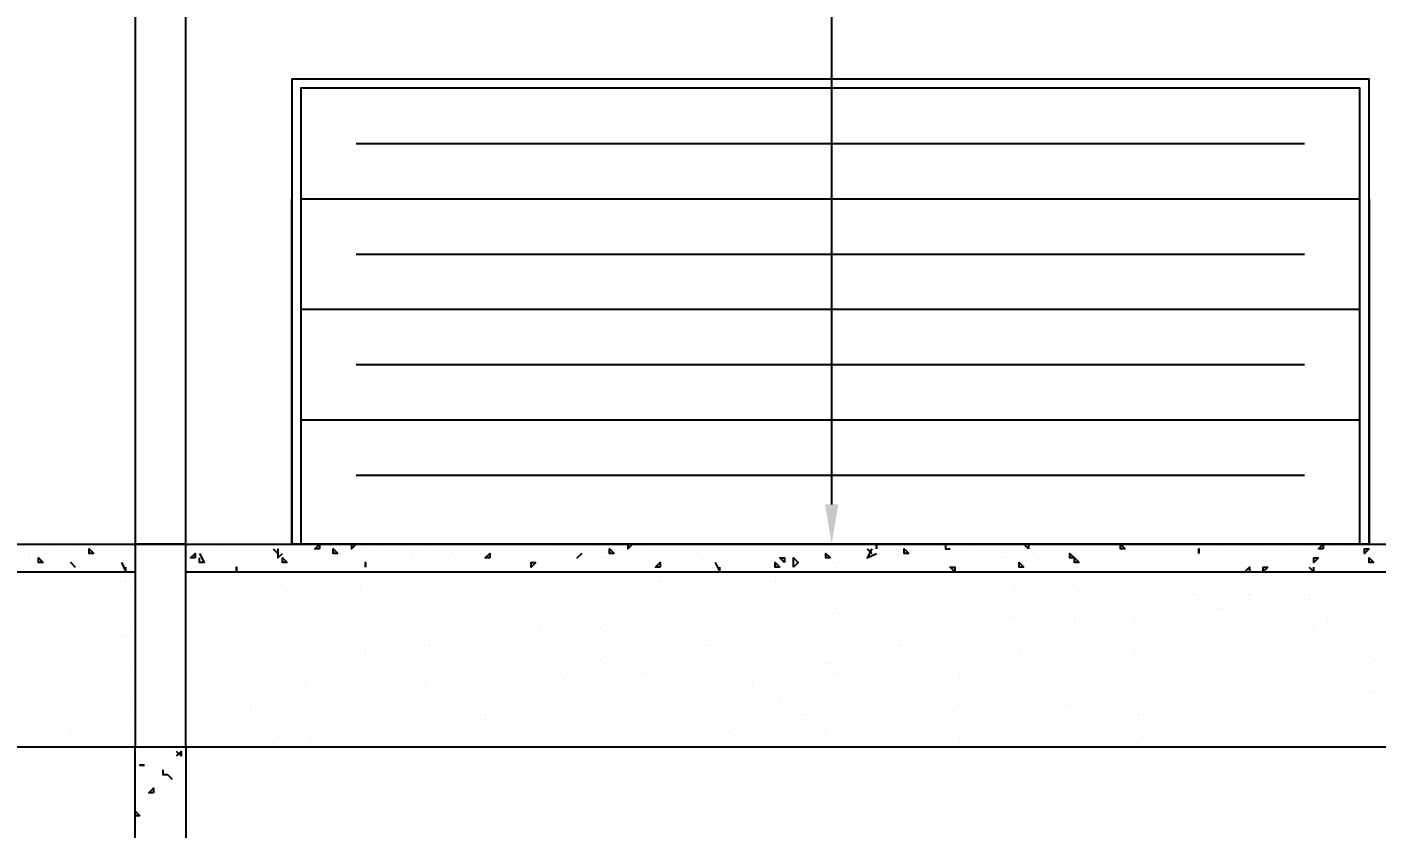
# Model space of a CAD drawing. Header units: metres. Extents: x -941 to 1333, y -28 to 1490.
# Drawn here: x 860.5 to 866.6, y 352.77 to 356.39 of the extents above; entities that cross this region are included whole.
import ezdxf

# ---------------------------------------------------------------- set-up
doc = ezdxf.new("R2010")
doc.units = ezdxf.units.M
doc.layers.add('BLK_1_FLR_0_REGULAR_ROOM_1', color=4, linetype='Continuous')
doc.layers.add('BLK_1_HT_OF_BLDG', color=5, linetype='Continuous')
doc.styles.add('style2A', font='swissc.ttf')
doc.dimstyles.get("Standard").update_dxf_attribs({"dimtxt": 0.4, "dimasz": 0.18, "dimexe": 0.18, "dimexo": 0.0625, "dimgap": 0, "dimtad": 0, "dimzin": 0, "dimdsep": 46, "dimtxsty": 'style2A', "dimcen": 0.09, "dimse1": 1, "dimse2": 1, "dimadec": 0, "dimazin": 0, "dimtfac": 1, "dimtofl": 0, "dimtmove": 0, "dimatfit": 3, "dimfxl": 0, "dimtolj": 1, "dimtzin": 0, "dimarcsym": 0})

# ---------------------------------------------------------------- blocks, each defined once
blk = doc.blocks.new('*D2')
at = {"layer": 'BLK_1_HT_OF_BLDG', "color": 0, "lineweight": -2}
for p, q in [((852.8625, 368.9762), (852.8625, 362.17)), ((852.8625, 354.2356), (852.8625, 361.0417))]:
    blk.add_line(p, q, dxfattribs=at)
at = {"layer": 'BLK_1_HT_OF_BLDG', "color": 0}
for points in [[(852.8325, 368.9762), (852.8925, 368.9762), (852.8625, 369.1562)], [(852.8325, 354.2356), (852.8925, 354.2356), (852.8625, 354.0556)]]:
    blk.add_solid(points, dxfattribs=at)
at = {"layer": 'Defpoints', "color": 0}
for p in [(864.1307, 369.1562), (852.8625, 354.0556), (864.1307, 354.0556)]:
    blk.add_point(p, dxfattribs=at)
at = {"layer": 'BLK_1_HT_OF_BLDG', "color": 0, "insert": (852.8625, 361.6059), "char_height": 0.4, "attachment_point": 5, "rotation": 90, "style": 'style2A'}
blk.add_mtext('\\A1;15.10', dxfattribs=at)
blk = doc.blocks.new('*D46')
at = {"layer": 'BLK_1_FLR_0_REGULAR_ROOM_1', "color": 0, "lineweight": -2}
for p, q in [((864.1365, 367.9764), (864.1365, 361.6701)), ((864.1365, 354.2356), (864.1365, 360.5418))]:
    blk.add_line(p, q, dxfattribs=at)
at = {"layer": 'BLK_1_FLR_0_REGULAR_ROOM_1', "color": 0}
for points in [[(864.1065, 367.9764), (864.1665, 367.9764), (864.1365, 368.1564)], [(864.1065, 354.2356), (864.1665, 354.2356), (864.1365, 354.0556)]]:
    blk.add_solid(points, dxfattribs=at)
at = {"layer": 'Defpoints', "color": 0}
for p in [(864.1307, 368.1564), (864.1307, 354.0556), (864.1365, 354.0556)]:
    blk.add_point(p, dxfattribs=at)
at = {"layer": 'BLK_1_FLR_0_REGULAR_ROOM_1', "color": 0, "insert": (864.1365, 361.106), "char_height": 0.4, "attachment_point": 5, "rotation": 90, "style": 'style2A'}
blk.add_mtext('\\A1;14.10', dxfattribs=at)

msp = doc.modelspace()

# ---------------------------------------------------------------- linework, layer by layer
at = {"lineweight": 25}
for points in [[(854.98699, 368.78125), (854.98699, 354.05557), (873.27433, 354.05557), (873.27433, 368.78125)], [(861.21468, 353.13912), (861.21468, 354.05557), (861.21468, 356.49249), (860.98557, 356.49249), (860.98557, 354.05557), (860.98557, 353.13912)], [(866.56758, 354.05557), (866.56758, 356.15923), (861.69374, 356.15923), (861.69374, 354.05557)], [(866.52593, 354.11805), (866.52593, 356.11758), (861.73539, 356.11758), (861.73539, 354.11805)], [(861.98533, 355.86764), (866.27598, 355.86764)], [(866.56758, 355.6177), (866.56758, 354.05557), (861.69374, 354.05557), (861.69374, 355.6177)], [(861.73539, 355.6177), (866.52593, 355.6177)], [(866.52593, 355.6177), (866.52593, 355.6177)], [(861.98533, 355.36776), (866.27598, 355.36776)], [(861.73539, 355.11781), (866.52593, 355.11781)], [(861.98533, 354.86787), (866.27598, 354.86787)], [(861.73539, 354.61793), (866.52593, 354.61793)], [(861.73539, 354.51379), (861.73539, 354.05557)], [(866.52593, 354.05557), (866.52593, 354.51379)], [(861.98533, 354.36799), (866.27598, 354.36799)], [(860.61066, 354.03474), (860.61066, 354.03474)], [(860.69397, 354.05557), (860.69397, 354.05557)], [(860.7148, 354.03474), (860.7148, 354.03474)], [(861.36048, 354.03474), (861.36048, 354.03474)], [(861.42297, 354.05557), (861.42297, 354.05557)], [(861.46462, 354.05557), (861.46462, 354.05557)], [(861.52711, 354.05557), (861.52711, 354.05557)], [(861.61042, 354.05557), (861.61042, 354.05557)], [(861.61042, 354.03474), (861.63125, 354.01391)], [(861.63125, 354.03474), (861.63125, 353.99308), (861.65208, 354.01391)], [(861.71457, 354.05557), (861.71457, 354.05557)], [(861.81871, 354.03474), (861.81871, 354.03474)], [(861.81871, 354.03474), (861.81871, 354.03474)], [(861.92285, 354.03474), (861.92285, 354.03474)], [(861.96451, 354.05557), (861.96451, 354.03474), (861.98533, 354.05557)], [(862.00616, 354.03474), (862.00616, 354.03474)], [(862.02699, 354.03474), (862.02699, 354.03474)], [(862.1103, 354.05557), (862.1103, 354.05557)], [(862.1103, 354.05557), (862.13113, 354.05557)], [(862.1103, 354.03474), (862.1103, 354.03474)], [(862.13113, 354.05557), (862.13113, 354.05557)], [(862.21445, 354.03474), (862.21445, 354.03474)], [(862.31859, 354.03474), (862.31859, 354.03474)], [(862.38107, 354.05557), (862.38107, 354.05557)], [(862.38107, 354.05557), (862.38107, 354.05557)], [(862.61019, 354.05557), (862.61019, 354.05557)], [(862.65184, 354.05557), (862.65184, 354.05557)], [(862.75599, 354.05557), (862.75599, 354.05557)], [(862.88096, 354.03474), (862.88096, 354.03474)], [(863.06841, 354.03474), (863.06841, 354.03474)], [(863.19338, 354.03474), (863.19338, 354.03474)], [(863.21421, 354.05557), (863.21421, 354.03474), (863.23504, 354.05557)], [(863.23504, 354.05557), (863.23504, 354.05557)], [(863.29752, 354.03474), (863.29752, 354.03474)], [(863.69326, 354.05557), (863.69326, 354.05557)], [(864.06817, 354.05557), (864.06817, 354.05557)], [(864.10983, 354.03474), (864.10983, 354.03474)], [(864.29729, 354.03474), (864.31812, 354.01391)], [(864.31812, 354.03474), (864.29729, 353.99308), (864.33894, 354.01391)], [(864.31812, 354.03474), (864.31812, 354.03474)], [(864.33894, 354.03474), (864.33894, 354.03474)], [(864.60971, 354.03474), (864.60971, 354.03474)], [(864.65137, 354.05557), (864.65137, 354.03474), (864.6722, 354.03474)], [(864.77634, 354.03474), (864.77634, 354.03474)], [(865.25539, 354.05557), (865.25539, 354.05557)], [(865.35954, 354.05557), (865.35954, 354.05557)], [(865.35954, 354.05557), (865.35954, 354.05557)], [(865.54699, 354.05557), (865.54699, 354.05557)], [(865.69279, 354.05557), (865.69279, 354.05557)], [(865.79693, 354.05557), (865.79693, 354.05557)], [(865.79693, 354.03474), (865.79693, 354.03474)], [(865.90107, 354.05557), (865.90107, 354.05557)], [(865.90107, 354.03474), (865.90107, 354.03474)], [(865.98439, 354.03474), (865.98439, 354.03474)], [(866.02604, 354.03474), (866.02604, 354.03474)], [(866.08853, 354.03474), (866.08853, 354.03474)], [(866.19267, 354.03474), (866.19267, 354.03474)], [(866.29681, 354.03474), (866.29681, 354.03474)], [(866.40096, 354.03474), (866.40096, 354.03474)], [(866.48427, 354.03474), (866.48427, 354.03474)], [(860.50652, 354.01391), (860.50652, 354.01391)], [(860.50652, 353.99308), (860.50652, 353.99308)], [(860.58983, 354.01391), (860.58983, 354.01391)], [(860.69397, 353.97225), (860.69397, 353.97225)], [(860.7148, 354.01391), (860.7148, 354.01391)], [(860.90226, 353.99308), (860.90226, 353.99308)], [(860.92309, 353.97225), (860.94391, 353.9306), (860.94391, 353.95142)], [(861.25634, 354.01391), (861.25634, 354.01391)], [(861.27717, 354.01391), (861.298, 353.97225), (861.27717, 353.97225), (861.27717, 353.99308)], [(861.27717, 353.99308), (861.27717, 353.99308)], [(861.31883, 353.97225), (861.31883, 353.97225)], [(861.46462, 354.01391), (861.46462, 354.01391)], [(861.50628, 353.99308), (861.50628, 353.99308)], [(861.58959, 353.97225), (861.58959, 353.97225)], [(861.63125, 354.01391), (861.63125, 354.01391)], [(861.65208, 353.99308), (861.65208, 353.99308)], [(861.69374, 354.01391), (861.69374, 354.01391)], [(861.79788, 353.99308), (861.79788, 353.99308)], [(861.86036, 354.01391), (861.86036, 354.01391)], [(861.98533, 353.97225), (861.98533, 353.97225)], [(862.02699, 353.99308), (862.02699, 353.99308)], [(862.23528, 354.01391), (862.23528, 354.01391)], [(862.23528, 353.99308), (862.23528, 353.99308)], [(862.29776, 354.01391), (862.29776, 354.01391)], [(862.33942, 353.99308), (862.33942, 353.99308)], [(862.4019, 353.99308), (862.4019, 353.99308)], [(862.42273, 354.01391), (862.42273, 354.01391)], [(862.52687, 354.01391), (862.52687, 354.01391)], [(862.5477, 354.01391), (862.5477, 354.01391)], [(862.56853, 353.99308), (862.56853, 353.99308)], [(862.61019, 354.01391), (862.61019, 354.01391)], [(862.61019, 354.01391), (862.61019, 354.01391)], [(862.71433, 354.01391), (862.71433, 354.01391)], [(862.75599, 353.99308), (862.75599, 353.99308)], [(862.77681, 353.97225), (862.77681, 353.97225)], [(862.79764, 353.99308), (862.79764, 353.99308)], [(862.81847, 354.01391), (862.81847, 354.01391)], [(862.88096, 353.97225), (862.88096, 353.97225)], [(862.92261, 353.99308), (862.92261, 353.99308)], [(862.9851, 354.01391), (862.9851, 354.01391)], [(863.00593, 354.01391), (863.00593, 354.01391)], [(863.02675, 353.99308), (863.02675, 353.99308)], [(863.08924, 353.99308), (863.08924, 353.99308)], [(863.11007, 353.99308), (863.11007, 353.99308)], [(863.17255, 353.99308), (863.17255, 353.99308)], [(863.21421, 353.99308), (863.21421, 353.99308)], [(863.21421, 353.97225), (863.21421, 353.97225)], [(863.31835, 353.99308), (863.31835, 353.99308)], [(863.38084, 354.01391), (863.38084, 354.01391)], [(863.42249, 353.99308), (863.42249, 353.99308)], [(863.52664, 354.01391), (863.52664, 354.01391)], [(863.52664, 353.97225), (863.52664, 353.97225)], [(863.54746, 353.99308), (863.54746, 353.99308)], [(863.60995, 353.97225), (863.63078, 353.9306), (863.63078, 353.95142)], [(863.60995, 353.97225), (863.60995, 353.97225)], [(863.63078, 353.99308), (863.63078, 353.99308)], [(863.71409, 353.97225), (863.71409, 353.97225)], [(863.73492, 354.01391), (863.73492, 354.01391)], [(863.75575, 354.01391), (863.75575, 354.01391)], [(863.79741, 353.99308), (863.79741, 353.99308)], [(863.81823, 353.97225), (863.81823, 353.97225)], [(863.83906, 354.01391), (863.83906, 354.01391)], [(863.92238, 353.99308), (863.92238, 353.99308)], [(863.92238, 353.97225), (863.92238, 353.97225)], [(864.00569, 353.99308), (864.00569, 353.99308)], [(864.00569, 353.97225), (864.00569, 353.97225)], [(864.13066, 354.01391), (864.13066, 354.01391)], [(864.17232, 353.97225), (864.17232, 353.97225)], [(864.27646, 354.01391), (864.27646, 354.01391)], [(864.31812, 353.99308), (864.31812, 353.99308)], [(864.3806, 353.99308), (864.3806, 353.99308)], [(864.46391, 353.99308), (864.46391, 353.99308)], [(864.50557, 354.01391), (864.50557, 354.01391)], [(864.69303, 353.99308), (864.69303, 353.99308)], [(864.73468, 353.97225), (864.73468, 353.97225)], [(864.818, 353.99308), (864.818, 353.99308)], [(864.90131, 353.99308), (864.90131, 353.99308)], [(864.92214, 353.99308), (864.92214, 353.99308)], [(864.92214, 353.97225), (864.92214, 353.97225)], [(865.04711, 354.01391), (865.04711, 354.01391)], [(865.06794, 353.99308), (865.06794, 353.99308)], [(865.15125, 354.01391), (865.15125, 354.01391)], [(865.23456, 354.01391), (865.23456, 354.01391)], [(865.27622, 353.99308), (865.27622, 353.99308)], [(865.35954, 353.97225), (865.35954, 353.97225)], [(865.44285, 353.99308), (865.44285, 353.99308)], [(865.46368, 353.97225), (865.46368, 353.97225)], [(865.65113, 353.99308), (865.65113, 353.99308)], [(865.69279, 353.99308), (865.69279, 353.99308)], [(865.71362, 353.99308), (865.71362, 353.99308)], [(865.79693, 354.01391), (865.79693, 354.01391)], [(865.83859, 353.99308), (865.83859, 353.99308)], [(865.98439, 353.97225), (865.98439, 353.97225)], [(866.02604, 353.99308), (866.02604, 353.99308)], [(866.17184, 353.97225), (866.17184, 353.97225)], [(866.2135, 353.99308), (866.2135, 353.99308)], [(866.23433, 353.97225), (866.23433, 353.97225)], [(866.29681, 354.01391), (866.29681, 354.01391)], [(866.33847, 354.01391), (866.33847, 354.01391)], [(866.40096, 353.99308), (866.40096, 353.99308)], [(866.44261, 354.01391), (866.44261, 354.01391)], [(866.48427, 354.01391), (866.48427, 354.01391)], [(866.58841, 354.01391), (866.58841, 354.01391)], [(866.58841, 353.99308), (866.58841, 353.99308)], [(855.2161, 353.9306), (860.98557, 353.9306)], [(860.54817, 353.9306), (860.54817, 353.9306)], [(860.65232, 353.95142), (860.65232, 353.95142)], [(860.65232, 353.90977), (860.65232, 353.90977)], [(860.67315, 353.90977), (860.67315, 353.90977)], [(860.7148, 353.95142), (860.7148, 353.95142)], [(860.73563, 353.95142), (860.73563, 353.95142)], [(860.83977, 353.95142), (860.83977, 353.95142)], [(860.94391, 353.90977), (860.94391, 353.90977)], [(861.21468, 353.9306), (867.06746, 353.9306)], [(861.25634, 353.95142), (861.25634, 353.95142)], [(861.38131, 353.9306), (861.38131, 353.9306)], [(861.40214, 353.9306), (861.40214, 353.9306)], [(861.46462, 353.9306), (861.46462, 353.9306)], [(861.46462, 353.9306), (861.46462, 353.9306)], [(861.77705, 353.9306), (861.77705, 353.9306)], [(861.88119, 353.9306), (861.88119, 353.9306)], [(862.02699, 353.95142), (862.02699, 353.95142)], [(862.13113, 353.95142), (862.13113, 353.95142)], [(862.2561, 353.95142), (862.2561, 353.95142)], [(862.27693, 353.9306), (862.27693, 353.9306)], [(862.44356, 353.95142), (862.44356, 353.95142)], [(862.44356, 353.90977), (862.44356, 353.90977)], [(862.50604, 353.90977), (862.50604, 353.90977)], [(862.67267, 353.9306), (862.67267, 353.9306)], [(862.67267, 353.90977), (862.67267, 353.90977)], [(862.73516, 353.90977), (862.73516, 353.90977)], [(862.8393, 353.90977), (862.8393, 353.90977)], [(863.02675, 353.9306), (863.02675, 353.9306)], [(863.1309, 353.9306), (863.1309, 353.9306)], [(863.19338, 353.9306), (863.19338, 353.9306)], [(863.31835, 353.95142), (863.31835, 353.95142)], [(863.36001, 353.90977), (863.36001, 353.90977)], [(863.42249, 353.95142), (863.42249, 353.95142)], [(863.48498, 353.95142), (863.48498, 353.95142)], [(863.52664, 353.9306), (863.52664, 353.9306)], [(863.56829, 353.9306), (863.56829, 353.9306)], [(863.60995, 353.9306), (863.60995, 353.9306)], [(863.67243, 353.90977), (863.67243, 353.90977)], [(863.69326, 353.95142), (863.69326, 353.95142)], [(863.71409, 353.90977), (863.71409, 353.90977)], [(863.85989, 353.95142), (863.85989, 353.95142)], [(863.88072, 353.90977), (863.88072, 353.90977)], [(864.00569, 353.90977), (864.00569, 353.90977)], [(864.04735, 353.90977), (864.04735, 353.90977)], [(864.10983, 353.95142), (864.10983, 353.95142)], [(864.15149, 353.95142), (864.15149, 353.95142)], [(864.15149, 353.90977), (864.15149, 353.90977)], [(864.21397, 353.95142), (864.21397, 353.95142)], [(864.31812, 353.95142), (864.31812, 353.95142)], [(864.3806, 353.9306), (864.3806, 353.9306)], [(864.42226, 353.95142), (864.42226, 353.95142)], [(864.44309, 353.90977), (864.44309, 353.90977)], [(864.50557, 353.95142), (864.50557, 353.95142)], [(864.60971, 353.9306), (864.60971, 353.9306)], [(864.63054, 353.9306), (864.63054, 353.9306)], [(864.71385, 353.95142), (864.71385, 353.95142)], [(864.77634, 353.90977), (864.77634, 353.90977)], [(864.85965, 353.90977), (864.85965, 353.90977)], [(865.40119, 353.95142), (865.40119, 353.95142)], [(865.67196, 353.9306), (865.67196, 353.9306)], [(865.85942, 353.9306), (865.85942, 353.9306)], [(865.90107, 353.95142), (865.90107, 353.95142)], [(866.00522, 353.9306), (866.02604, 353.95142), (866.02604, 353.9306)], [(866.00522, 353.95142), (866.00522, 353.95142)], [(866.02604, 353.90977), (866.02604, 353.90977)], [(866.29681, 353.95142), (866.31764, 353.9306), (866.31764, 353.95142)], [(866.29681, 353.9306), (866.29681, 353.9306)], [(866.44261, 353.9306), (866.44261, 353.9306)], [(866.52593, 353.9306), (866.52593, 353.9306)], [(860.569, 353.84728), (860.569, 353.84728)], [(860.69397, 353.86811), (860.69397, 353.86811)], [(860.94391, 353.88894), (860.94391, 353.88894)], [(860.96474, 353.84728), (860.96474, 353.84728)], [(861.21468, 353.88894), (861.21468, 353.88894)], [(861.31883, 353.84728), (861.31883, 353.84728)], [(861.33965, 353.88894), (861.33965, 353.88894)], [(861.48545, 353.88894), (861.48545, 353.88894)], [(861.48545, 353.86811), (861.48545, 353.86811)], [(861.48545, 353.86811), (861.48545, 353.86811)], [(861.50628, 353.88894), (861.50628, 353.88894)], [(861.50628, 353.86811), (861.50628, 353.86811)], [(861.54794, 353.84728), (861.54794, 353.84728)], [(861.65208, 353.86811), (861.65208, 353.86811)], [(861.67291, 353.84728), (861.67291, 353.84728)], [(861.73539, 353.86811), (861.73539, 353.86811)], [(861.81871, 353.86811), (861.81871, 353.86811)], [(861.94368, 353.86811), (861.94368, 353.86811)], [(861.98533, 353.88894), (861.98533, 353.88894)], [(862.00616, 353.86811), (862.00616, 353.86811)], [(862.00616, 353.84728), (862.00616, 353.84728)], [(862.17279, 353.88894), (862.17279, 353.88894)], [(862.27693, 353.84728), (862.27693, 353.84728)], [(862.33942, 353.88894), (862.33942, 353.88894)], [(862.33942, 353.84728), (862.33942, 353.84728)], [(862.38107, 353.86811), (862.38107, 353.86811)], [(862.42273, 353.84728), (862.42273, 353.84728)], [(862.5477, 353.84728), (862.5477, 353.84728)], [(862.58936, 353.88894), (862.58936, 353.88894)], [(862.6935, 353.86811), (862.6935, 353.86811)], [(862.75599, 353.86811), (862.75599, 353.86811)], [(862.81847, 353.86811), (862.81847, 353.86811)], [(862.92261, 353.84728), (862.92261, 353.84728)], [(863.02675, 353.86811), (863.02675, 353.86811)], [(863.23504, 353.84728), (863.23504, 353.84728)], [(863.36001, 353.88894), (863.36001, 353.88894)], [(863.60995, 353.88894), (863.60995, 353.88894)], [(863.67243, 353.84728), (863.67243, 353.84728)], [(863.85989, 353.88894), (863.85989, 353.88894)], [(863.88072, 353.88894), (863.88072, 353.88894)], [(864.00569, 353.86811), (864.00569, 353.86811)], [(864.17232, 353.84728), (864.17232, 353.84728)], [(864.42226, 353.88894), (864.42226, 353.88894)], [(864.42226, 353.86811), (864.42226, 353.86811)], [(864.48474, 353.88894), (864.48474, 353.88894)], [(864.69303, 353.88894), (864.69303, 353.88894)], [(864.94297, 353.88894), (864.94297, 353.88894)], [(864.9638, 353.86811), (864.9638, 353.86811)], [(864.9638, 353.84728), (864.9638, 353.84728)], [(865.10959, 353.86811), (865.10959, 353.86811)], [(865.23456, 353.86811), (865.23456, 353.86811)], [(865.25539, 353.84728), (865.25539, 353.84728)], [(865.29705, 353.88894), (865.29705, 353.88894)], [(865.33871, 353.86811), (865.33871, 353.86811)], [(865.50533, 353.84728), (865.50533, 353.84728)], [(865.73445, 353.88894), (865.73445, 353.88894)], [(866.17184, 353.86811), (866.17184, 353.86811)], [(866.19267, 353.88894), (866.19267, 353.88894)], [(866.2135, 353.84728), (866.2135, 353.84728)], [(866.33847, 353.86811), (866.33847, 353.86811)], [(866.46344, 353.84728), (866.46344, 353.84728)], [(866.52593, 353.84728), (866.52593, 353.84728)], [(866.58841, 353.86811), (866.58841, 353.86811)], [(860.63149, 353.82645), (860.63149, 353.82645)], [(860.65232, 353.7848), (860.65232, 353.7848)], [(860.67315, 353.7848), (860.67315, 353.7848)], [(860.73563, 353.82645), (860.73563, 353.82645)], [(860.75646, 353.82645), (860.75646, 353.82645)], [(860.79812, 353.82645), (860.79812, 353.82645)], [(860.88143, 353.80563), (860.88143, 353.80563)], [(861.23551, 353.7848), (861.23551, 353.7848)], [(861.31883, 353.80563), (861.31883, 353.80563)], [(861.63125, 353.80563), (861.63125, 353.80563)], [(861.67291, 353.82645), (861.67291, 353.82645)], [(861.81871, 353.82645), (861.81871, 353.82645)], [(861.98533, 353.80563), (861.98533, 353.80563)], [(862.00616, 353.82645), (862.00616, 353.82645)], [(862.04782, 353.7848), (862.04782, 353.7848)], [(862.15196, 353.7848), (862.15196, 353.7848)], [(862.48522, 353.7848), (862.48522, 353.7848)], [(862.5477, 353.80563), (862.5477, 353.80563)], [(862.81847, 353.82645), (862.81847, 353.82645)], [(862.92261, 353.7848), (862.92261, 353.7848)], [(863.06841, 353.82645), (863.06841, 353.82645)], [(863.08924, 353.82645), (863.08924, 353.82645)], [(863.08924, 353.7848), (863.08924, 353.7848)], [(863.23504, 353.80563), (863.23504, 353.80563)], [(863.2767, 353.82645), (863.2767, 353.82645)], [(863.36001, 353.80563), (863.36001, 353.80563)], [(863.40167, 353.7848), (863.40167, 353.7848)], [(863.63078, 353.7848), (863.63078, 353.7848)], [(863.90155, 353.7848), (863.90155, 353.7848)], [(864.10983, 353.82645), (864.10983, 353.82645)], [(864.15149, 353.80563), (864.15149, 353.80563)], [(864.33894, 353.82645), (864.33894, 353.82645)], [(864.48474, 353.80563), (864.48474, 353.80563)], [(864.54723, 353.82645), (864.54723, 353.82645)], [(864.65137, 353.7848), (864.65137, 353.7848)], [(864.94297, 353.7848), (864.94297, 353.7848)], [(864.9638, 353.82645), (864.9638, 353.82645)], [(865.00545, 353.7848), (865.00545, 353.7848)], [(865.10959, 353.7848), (865.10959, 353.7848)], [(865.27622, 353.7848), (865.27622, 353.7848)], [(865.40119, 353.80563), (865.40119, 353.80563)], [(865.42202, 353.82645), (865.42202, 353.82645)], [(865.44285, 353.80563), (865.44285, 353.80563)], [(865.50533, 353.82645), (865.50533, 353.82645)], [(865.58865, 353.80563), (865.58865, 353.80563)], [(865.6303, 353.80563), (865.6303, 353.80563)], [(865.73445, 353.7848), (865.73445, 353.7848)], [(865.7761, 353.82645), (865.7761, 353.82645)], [(865.79693, 353.80563), (865.79693, 353.80563)], [(865.83859, 353.80563), (865.83859, 353.80563)], [(865.96356, 353.82645), (865.96356, 353.82645)], [(866.02604, 353.82645), (866.02604, 353.82645)], [(866.02604, 353.80563), (866.02604, 353.80563)], [(866.13019, 353.82645), (866.13019, 353.82645)], [(866.27598, 353.80563), (866.27598, 353.80563)], [(866.29681, 353.82645), (866.29681, 353.82645)], [(866.29681, 353.80563), (866.29681, 353.80563)], [(866.31764, 353.7848), (866.31764, 353.7848)], [(866.56758, 353.80563), (866.56758, 353.80563)], [(866.56758, 353.7848), (866.56758, 353.7848)], [(860.67315, 353.76397), (860.67315, 353.76397)], [(860.8606, 353.74314), (860.8606, 353.74314)], [(860.94391, 353.76397), (860.94391, 353.76397)], [(861.21468, 353.76397), (861.21468, 353.76397)], [(861.21468, 353.76397), (861.21468, 353.76397)], [(861.21468, 353.74314), (861.21468, 353.74314)], [(861.298, 353.72231), (861.298, 353.72231)], [(861.36048, 353.74314), (861.36048, 353.74314)], [(861.48545, 353.74314), (861.48545, 353.74314)], [(861.52711, 353.72231), (861.52711, 353.72231)], [(861.73539, 353.72231), (861.73539, 353.72231)], [(861.75622, 353.74314), (861.75622, 353.74314)], [(862.02699, 353.72231), (862.02699, 353.72231)], [(862.08948, 353.76397), (862.08948, 353.76397)], [(862.15196, 353.72231), (862.15196, 353.72231)], [(862.29776, 353.76397), (862.29776, 353.76397)], [(862.29776, 353.72231), (862.29776, 353.72231)], [(862.46439, 353.74314), (862.46439, 353.74314)], [(862.63101, 353.72231), (862.63101, 353.72231)], [(862.96427, 353.74314), (862.96427, 353.74314)], [(863.36001, 353.76397), (863.36001, 353.76397)], [(863.40167, 353.72231), (863.40167, 353.72231)], [(863.54746, 353.76397), (863.54746, 353.76397)], [(863.56829, 353.72231), (863.56829, 353.72231)], [(863.63078, 353.76397), (863.63078, 353.76397)], [(863.71409, 353.74314), (863.71409, 353.74314)], [(863.75575, 353.72231), (863.75575, 353.72231)], [(863.77658, 353.76397), (863.77658, 353.76397)], [(863.81823, 353.72231), (863.81823, 353.72231)], [(863.88072, 353.72231), (863.88072, 353.72231)], [(863.92238, 353.74314), (863.92238, 353.74314)], [(864.089, 353.74314), (864.089, 353.74314)], [(864.15149, 353.76397), (864.15149, 353.76397)], [(864.17232, 353.74314), (864.17232, 353.74314)], [(864.21397, 353.76397), (864.21397, 353.76397)], [(864.25563, 353.74314), (864.25563, 353.74314)], [(864.42226, 353.76397), (864.42226, 353.76397)], [(864.42226, 353.76397), (864.42226, 353.76397)], [(864.60971, 353.76397), (864.60971, 353.76397)], [(864.60971, 353.72231), (864.60971, 353.72231)], [(864.65137, 353.74314), (864.65137, 353.74314)], [(864.69303, 353.74314), (864.69303, 353.74314)], [(864.69303, 353.72231), (864.69303, 353.72231)], [(864.69303, 353.72231), (864.69303, 353.72231)], [(864.77634, 353.76397), (864.77634, 353.76397)], [(864.818, 353.76397), (864.818, 353.76397)], [(864.94297, 353.72231), (864.94297, 353.72231)], [(864.9638, 353.74314), (864.9638, 353.74314)], [(864.9638, 353.72231), (864.9638, 353.72231)], [(865.08877, 353.74314), (865.08877, 353.74314)], [(865.13042, 353.72231), (865.13042, 353.72231)], [(865.23456, 353.72231), (865.23456, 353.72231)], [(865.29705, 353.74314), (865.29705, 353.74314)], [(865.50533, 353.72231), (865.50533, 353.72231)], [(865.6303, 353.76397), (865.6303, 353.76397)], [(865.88025, 353.76397), (865.88025, 353.76397)], [(865.90107, 353.76397), (865.90107, 353.76397)], [(865.94273, 353.72231), (865.94273, 353.72231)], [(865.96356, 353.76397), (865.96356, 353.76397)], [(866.0677, 353.74314), (866.0677, 353.74314)], [(866.2135, 353.72231), (866.2135, 353.72231)], [(866.38013, 353.72231), (866.38013, 353.72231)], [(860.54817, 353.65983), (860.54817, 353.65983)], [(860.61066, 353.68066), (860.61066, 353.68066)], [(860.75646, 353.65983), (860.75646, 353.65983)], [(860.90226, 353.70148), (860.90226, 353.70148)], [(860.96474, 353.65983), (860.96474, 353.65983)], [(861.69374, 353.68066), (861.69374, 353.68066)], [(861.75622, 353.70148), (861.75622, 353.70148)], [(861.77705, 353.68066), (861.77705, 353.68066)], [(861.83954, 353.68066), (861.83954, 353.68066)], [(862.04782, 353.65983), (862.04782, 353.65983)], [(862.21445, 353.65983), (862.21445, 353.65983)], [(862.29776, 353.68066), (862.29776, 353.68066)], [(862.38107, 353.68066), (862.38107, 353.68066)], [(862.5477, 353.70148), (862.5477, 353.70148)], [(862.5477, 353.68066), (862.5477, 353.68066)], [(862.58936, 353.70148), (862.58936, 353.70148)], [(862.63101, 353.68066), (862.63101, 353.68066)], [(862.73516, 353.68066), (862.73516, 353.68066)], [(862.79764, 353.70148), (862.79764, 353.70148)], [(862.81847, 353.68066), (862.81847, 353.68066)], [(862.81847, 353.65983), (862.81847, 353.65983)], [(862.90178, 353.68066), (862.90178, 353.68066)], [(862.94344, 353.68066), (862.94344, 353.68066)], [(863.02675, 353.70148), (863.02675, 353.70148)], [(863.06841, 353.70148), (863.06841, 353.70148)], [(863.08924, 353.68066), (863.08924, 353.68066)], [(863.11007, 353.65983), (863.11007, 353.65983)], [(863.23504, 353.70148), (863.23504, 353.70148)], [(863.25587, 353.65983), (863.25587, 353.65983)], [(863.36001, 353.65983), (863.36001, 353.65983)], [(863.46415, 353.68066), (863.46415, 353.68066)], [(863.50581, 353.65983), (863.50581, 353.65983)], [(863.58912, 353.68066), (863.58912, 353.68066)], [(863.63078, 353.65983), (863.63078, 353.65983)], [(863.88072, 353.68066), (863.88072, 353.68066)], [(863.92238, 353.68066), (863.92238, 353.68066)], [(864.02652, 353.70148), (864.02652, 353.70148)], [(864.19314, 353.68066), (864.19314, 353.68066)], [(864.27646, 353.70148), (864.27646, 353.70148)], [(864.31812, 353.68066), (864.31812, 353.68066)], [(864.35977, 353.65983), (864.35977, 353.65983)], [(864.75551, 353.65983), (864.75551, 353.65983)], [(865.19291, 353.65983), (865.19291, 353.65983)], [(865.23456, 353.70148), (865.23456, 353.70148)], [(865.29705, 353.70148), (865.29705, 353.70148)], [(865.44285, 353.68066), (865.44285, 353.68066)], [(865.50533, 353.70148), (865.50533, 353.70148)], [(865.54699, 353.70148), (865.54699, 353.70148)], [(865.60948, 353.65983), (865.60948, 353.65983)], [(865.7761, 353.70148), (865.7761, 353.70148)], [(865.7761, 353.68066), (865.7761, 353.68066)], [(866.04687, 353.68066), (866.04687, 353.68066)], [(866.31764, 353.68066), (866.31764, 353.68066)], [(866.31764, 353.65983), (866.31764, 353.65983)], [(866.38013, 353.70148), (866.38013, 353.70148)], [(866.42178, 353.68066), (866.42178, 353.68066)], [(866.54675, 353.68066), (866.54675, 353.68066)], [(866.58841, 353.65983), (866.58841, 353.65983)], [(860.50652, 353.59734), (860.50652, 353.59734)], [(860.58983, 353.639), (860.58983, 353.639)], [(860.67315, 353.639), (860.67315, 353.639)], [(860.67315, 353.59734), (860.67315, 353.59734)], [(860.8606, 353.59734), (860.8606, 353.59734)], [(860.92309, 353.639), (860.92309, 353.639)], [(860.94391, 353.639), (860.94391, 353.639)], [(860.94391, 353.59734), (860.94391, 353.59734)], [(861.21468, 353.61817), (861.21468, 353.61817)], [(861.23551, 353.59734), (861.23551, 353.59734)], [(861.36048, 353.61817), (861.36048, 353.61817)], [(861.40214, 353.639), (861.40214, 353.639)], [(861.4438, 353.61817), (861.4438, 353.61817)], [(861.48545, 353.61817), (861.48545, 353.61817)], [(861.52711, 353.639), (861.52711, 353.639)], [(861.71457, 353.639), (861.71457, 353.639)], [(861.75622, 353.59734), (861.75622, 353.59734)], [(861.83954, 353.639), (861.83954, 353.639)], [(861.88119, 353.639), (861.88119, 353.639)], [(861.88119, 353.59734), (861.88119, 353.59734)], [(862.00616, 353.639), (862.00616, 353.639)], [(862.17279, 353.61817), (862.17279, 353.61817)], [(862.23528, 353.61817), (862.23528, 353.61817)], [(862.27693, 353.639), (862.27693, 353.639)], [(862.31859, 353.61817), (862.31859, 353.61817)], [(862.31859, 353.59734), (862.31859, 353.59734)], [(862.56853, 353.61817), (862.56853, 353.61817)], [(862.6935, 353.61817), (862.6935, 353.61817)], [(862.90178, 353.639), (862.90178, 353.639)], [(863.1309, 353.61817), (863.1309, 353.61817)], [(863.2767, 353.639), (863.2767, 353.639)], [(863.36001, 353.639), (863.36001, 353.639)], [(863.42249, 353.61817), (863.42249, 353.61817)], [(863.56829, 353.59734), (863.56829, 353.59734)], [(863.58912, 353.59734), (863.58912, 353.59734)], [(863.90155, 353.639), (863.90155, 353.639)], [(863.90155, 353.61817), (863.90155, 353.61817)], [(864.00569, 353.59734), (864.00569, 353.59734)], [(864.17232, 353.61817), (864.17232, 353.61817)], [(864.35977, 353.639), (864.35977, 353.639)], [(864.42226, 353.59734), (864.42226, 353.59734)], [(864.44309, 353.61817), (864.44309, 353.61817)], [(864.44309, 353.59734), (864.44309, 353.59734)], [(864.50557, 353.639), (864.50557, 353.639)], [(864.6722, 353.61817), (864.6722, 353.61817)], [(864.71385, 353.59734), (864.71385, 353.59734)], [(864.83883, 353.59734), (864.83883, 353.59734)], [(864.9638, 353.59734), (864.9638, 353.59734)], [(865.23456, 353.61817), (865.23456, 353.61817)], [(865.6303, 353.639), (865.6303, 353.639)], [(865.7761, 353.61817), (865.7761, 353.61817)], [(865.94273, 353.59734), (865.94273, 353.59734)], [(866.00522, 353.59734), (866.00522, 353.59734)], [(866.04687, 353.639), (866.04687, 353.639)], [(866.08853, 353.59734), (866.08853, 353.59734)], [(866.08853, 353.59734), (866.08853, 353.59734)], [(866.19267, 353.59734), (866.19267, 353.59734)], [(866.3593, 353.61817), (866.3593, 353.61817)], [(866.48427, 353.639), (866.48427, 353.639)], [(866.52593, 353.61817), (866.52593, 353.61817)], [(860.52735, 353.53486), (860.52735, 353.53486)], [(860.65232, 353.57651), (860.65232, 353.57651)], [(860.8606, 353.55568), (860.8606, 353.55568)], [(861.40214, 353.57651), (861.40214, 353.57651)], [(861.48545, 353.57651), (861.48545, 353.57651)], [(861.50628, 353.55568), (861.50628, 353.55568)], [(861.54794, 353.57651), (861.54794, 353.57651)], [(861.56877, 353.55568), (861.56877, 353.55568)], [(861.71457, 353.53486), (861.71457, 353.53486)], [(861.94368, 353.55568), (861.94368, 353.55568)], [(862.02699, 353.57651), (862.02699, 353.57651)], [(862.02699, 353.55568), (862.02699, 353.55568)], [(862.29776, 353.57651), (862.29776, 353.57651)], [(862.38107, 353.55568), (862.38107, 353.55568)], [(862.48522, 353.57651), (862.48522, 353.57651)], [(862.56853, 353.55568), (862.56853, 353.55568)], [(862.56853, 353.53486), (862.56853, 353.53486)], [(862.65184, 353.55568), (862.65184, 353.55568)], [(862.79764, 353.53486), (862.79764, 353.53486)], [(862.81847, 353.53486), (862.81847, 353.53486)], [(862.8393, 353.55568), (862.8393, 353.55568)], [(863.08924, 353.53486), (863.08924, 353.53486)], [(863.17255, 353.57651), (863.17255, 353.57651)], [(863.23504, 353.53486), (863.23504, 353.53486)], [(863.75575, 353.57651), (863.75575, 353.57651)], [(863.90155, 353.55568), (863.90155, 353.55568)], [(864.04735, 353.55568), (864.04735, 353.55568)], [(864.06817, 353.53486), (864.06817, 353.53486)], [(864.48474, 353.53486), (864.48474, 353.53486)], [(864.65137, 353.53486), (864.65137, 353.53486)], [(864.818, 353.53486), (864.818, 353.53486)], [(864.85965, 353.57651), (864.85965, 353.57651)], [(864.90131, 353.55568), (864.90131, 353.55568)], [(864.9638, 353.57651), (864.9638, 353.57651)], [(864.98462, 353.57651), (864.98462, 353.57651)], [(864.98462, 353.55568), (864.98462, 353.55568)], [(865.15125, 353.55568), (865.15125, 353.55568)], [(865.15125, 353.55568), (865.15125, 353.55568)], [(865.23456, 353.57651), (865.23456, 353.57651)], [(865.29705, 353.57651), (865.29705, 353.57651)], [(865.31788, 353.53486), (865.31788, 353.53486)], [(865.33871, 353.57651), (865.33871, 353.57651)], [(865.50533, 353.57651), (865.50533, 353.57651)], [(865.50533, 353.57651), (865.50533, 353.57651)], [(865.50533, 353.55568), (865.50533, 353.55568)], [(865.67196, 353.57651), (865.67196, 353.57651)], [(865.73445, 353.55568), (865.73445, 353.55568)], [(865.7761, 353.55568), (865.7761, 353.55568)], [(865.7761, 353.53486), (865.7761, 353.53486)], [(865.83859, 353.57651), (865.83859, 353.57651)], [(865.85942, 353.53486), (865.85942, 353.53486)], [(866.04687, 353.55568), (866.04687, 353.55568)], [(866.15101, 353.55568), (866.15101, 353.55568)], [(866.19267, 353.55568), (866.19267, 353.55568)], [(866.25516, 353.55568), (866.25516, 353.55568)], [(866.31764, 353.53486), (866.31764, 353.53486)], [(866.42178, 353.53486), (866.42178, 353.53486)], [(866.52593, 353.55568), (866.52593, 353.55568)], [(866.58841, 353.55568), (866.58841, 353.55568)], [(866.58841, 353.53486), (866.58841, 353.53486)], [(860.63149, 353.51403), (860.63149, 353.51403)], [(860.69397, 353.51403), (860.69397, 353.51403)], [(860.69397, 353.47237), (860.69397, 353.47237)], [(860.75646, 353.4932), (860.75646, 353.4932)], [(860.79812, 353.4932), (860.79812, 353.4932)], [(860.79812, 353.47237), (860.79812, 353.47237)], [(860.94391, 353.47237), (860.94391, 353.47237)], [(860.96474, 353.4932), (860.96474, 353.4932)], [(861.23551, 353.47237), (861.23551, 353.47237)], [(861.48545, 353.47237), (861.48545, 353.47237)], [(861.61042, 353.47237), (861.61042, 353.47237)], [(861.88119, 353.51403), (861.88119, 353.51403)], [(861.98533, 353.51403), (861.98533, 353.51403)], [(862.04782, 353.4932), (862.04782, 353.4932)], [(862.04782, 353.47237), (862.04782, 353.47237)], [(862.19362, 353.47237), (862.19362, 353.47237)], [(862.48522, 353.47237), (862.48522, 353.47237)], [(862.86013, 353.51403), (862.86013, 353.51403)], [(862.94344, 353.47237), (862.94344, 353.47237)], [(862.9851, 353.51403), (862.9851, 353.51403)], [(863.11007, 353.51403), (863.11007, 353.51403)], [(863.11007, 353.47237), (863.11007, 353.47237)], [(863.1309, 353.4932), (863.1309, 353.4932)], [(863.2767, 353.47237), (863.2767, 353.47237)], [(863.29752, 353.47237), (863.29752, 353.47237)], [(863.36001, 353.51403), (863.36001, 353.51403)], [(863.46415, 353.4932), (863.46415, 353.4932)], [(863.63078, 353.51403), (863.63078, 353.51403)], [(863.63078, 353.4932), (863.63078, 353.4932)], [(863.63078, 353.4932), (863.63078, 353.4932)], [(863.67243, 353.51403), (863.67243, 353.51403)], [(863.71409, 353.4932), (863.71409, 353.4932)], [(863.79741, 353.4932), (863.79741, 353.4932)], [(863.90155, 353.4932), (863.90155, 353.4932)], [(863.96403, 353.51403), (863.96403, 353.51403)], [(864.10983, 353.51403), (864.10983, 353.51403)], [(864.13066, 353.51403), (864.13066, 353.51403)], [(864.15149, 353.47237), (864.15149, 353.47237)], [(864.17232, 353.4932), (864.17232, 353.4932)], [(864.17232, 353.47237), (864.17232, 353.47237)], [(864.2348, 353.51403), (864.2348, 353.51403)], [(864.31812, 353.51403), (864.31812, 353.51403)], [(864.3806, 353.4932), (864.3806, 353.4932)], [(864.44309, 353.47237), (864.44309, 353.47237)], [(864.48474, 353.47237), (864.48474, 353.47237)], [(864.54723, 353.51403), (864.54723, 353.51403)], [(864.54723, 353.47237), (864.54723, 353.47237)], [(864.58888, 353.47237), (864.58888, 353.47237)], [(864.71385, 353.47237), (864.71385, 353.47237)], [(864.83883, 353.4932), (864.83883, 353.4932)], [(864.9638, 353.4932), (864.9638, 353.4932)], [(865.17208, 353.51403), (865.17208, 353.51403)], [(865.40119, 353.4932), (865.40119, 353.4932)], [(865.46368, 353.51403), (865.46368, 353.51403)], [(865.50533, 353.51403), (865.50533, 353.51403)], [(865.6303, 353.4932), (865.6303, 353.4932)], [(865.79693, 353.47237), (865.79693, 353.47237)], [(865.83859, 353.47237), (865.83859, 353.47237)], [(866.04687, 353.51403), (866.04687, 353.51403)], [(866.27598, 353.47237), (866.27598, 353.47237)], [(866.56758, 353.51403), (866.56758, 353.51403)], [(866.58841, 353.4932), (866.58841, 353.4932)], [(860.8606, 353.40989), (860.8606, 353.40989)], [(861.23551, 353.45154), (861.23551, 353.45154)], [(861.27717, 353.43071), (861.27717, 353.43071)], [(861.298, 353.40989), (861.298, 353.40989)], [(861.42297, 353.40989), (861.42297, 353.40989)], [(861.58959, 353.40989), (861.58959, 353.40989)], [(861.65208, 353.45154), (861.65208, 353.45154)], [(861.75622, 353.45154), (861.75622, 353.45154)], [(861.75622, 353.43071), (861.75622, 353.43071)], [(861.75622, 353.40989), (861.75622, 353.40989)], [(861.92285, 353.43071), (861.92285, 353.43071)], [(862.02699, 353.45154), (862.02699, 353.45154)], [(862.08948, 353.43071), (862.08948, 353.43071)], [(862.2561, 353.43071), (862.2561, 353.43071)], [(862.29776, 353.43071), (862.29776, 353.43071)], [(862.29776, 353.40989), (862.29776, 353.40989)], [(862.36025, 353.45154), (862.36025, 353.45154)], [(862.44356, 353.45154), (862.44356, 353.45154)], [(862.52687, 353.43071), (862.52687, 353.43071)], [(862.52687, 353.43071), (862.52687, 353.43071)], [(862.56853, 353.40989), (862.56853, 353.40989)], [(862.61019, 353.45154), (862.61019, 353.45154)], [(862.67267, 353.40989), (862.67267, 353.40989)], [(862.77681, 353.45154), (862.77681, 353.45154)], [(862.79764, 353.40989), (862.79764, 353.40989)], [(862.8393, 353.40989), (862.8393, 353.40989)], [(862.92261, 353.45154), (862.92261, 353.45154)], [(863.1309, 353.43071), (863.1309, 353.43071)], [(863.36001, 353.45154), (863.36001, 353.45154)], [(863.40167, 353.40989), (863.40167, 353.40989)], [(863.46415, 353.45154), (863.46415, 353.45154)], [(863.46415, 353.43071), (863.46415, 353.43071)], [(863.60995, 353.43071), (863.60995, 353.43071)], [(863.77658, 353.43071), (863.77658, 353.43071)], [(863.77658, 353.40989), (863.77658, 353.40989)], [(863.81823, 353.45154), (863.81823, 353.45154)], [(864.21397, 353.43071), (864.21397, 353.43071)], [(864.65137, 353.43071), (864.65137, 353.43071)], [(864.71385, 353.45154), (864.71385, 353.45154)], [(864.71385, 353.45154), (864.71385, 353.45154)], [(864.85965, 353.43071), (864.85965, 353.43071)], [(864.98462, 353.45154), (864.98462, 353.45154)], [(865.02628, 353.40989), (865.02628, 353.40989)], [(865.08877, 353.40989), (865.08877, 353.40989)], [(865.25539, 353.45154), (865.25539, 353.45154)], [(865.25539, 353.43071), (865.25539, 353.43071)], [(865.44285, 353.45154), (865.44285, 353.45154)], [(865.50533, 353.40989), (865.50533, 353.40989)], [(865.52616, 353.43071), (865.52616, 353.43071)], [(865.7761, 353.43071), (865.7761, 353.43071)], [(865.94273, 353.45154), (865.94273, 353.45154)], [(866.04687, 353.40989), (866.04687, 353.40989)], [(866.13019, 353.43071), (866.13019, 353.43071)], [(866.27598, 353.40989), (866.27598, 353.40989)], [(866.31764, 353.43071), (866.31764, 353.43071)], [(860.569, 353.36823), (860.569, 353.36823)], [(860.69397, 353.36823), (860.69397, 353.36823)], [(860.73563, 353.36823), (860.73563, 353.36823)], [(860.90226, 353.38906), (860.90226, 353.38906)], [(861.23551, 353.38906), (861.23551, 353.38906)], [(861.33965, 353.36823), (861.33965, 353.36823)], [(861.42297, 353.38906), (861.42297, 353.38906)], [(861.58959, 353.38906), (861.58959, 353.38906)], [(861.73539, 353.38906), (861.73539, 353.38906)], [(861.75622, 353.36823), (861.75622, 353.36823)], [(861.75622, 353.36823), (861.75622, 353.36823)], [(862.1103, 353.36823), (862.1103, 353.36823)], [(862.15196, 353.38906), (862.15196, 353.38906)], [(862.19362, 353.36823), (862.19362, 353.36823)], [(862.44356, 353.38906), (862.44356, 353.38906)], [(862.58936, 353.38906), (862.58936, 353.38906)], [(862.8393, 353.38906), (862.8393, 353.38906)], [(862.8393, 353.38906), (862.8393, 353.38906)], [(863.00593, 353.36823), (863.00593, 353.36823)], [(863.02675, 353.36823), (863.02675, 353.36823)], [(863.11007, 353.38906), (863.11007, 353.38906)], [(863.38084, 353.38906), (863.38084, 353.38906)], [(863.38084, 353.36823), (863.38084, 353.36823)], [(863.46415, 353.36823), (863.46415, 353.36823)], [(863.65161, 353.36823), (863.65161, 353.36823)], [(863.90155, 353.36823), (863.90155, 353.36823)], [(863.9432, 353.38906), (863.9432, 353.38906)], [(864.089, 353.36823), (864.089, 353.36823)], [(864.25563, 353.38906), (864.25563, 353.38906)], [(865.13042, 353.38906), (865.13042, 353.38906)], [(865.19291, 353.38906), (865.19291, 353.38906)], [(865.33871, 353.36823), (865.33871, 353.36823)], [(865.7761, 353.38906), (865.7761, 353.38906)], [(865.90107, 353.36823), (865.90107, 353.36823)], [(865.94273, 353.38906), (865.94273, 353.38906)], [(865.98439, 353.36823), (865.98439, 353.36823)], [(866.0677, 353.36823), (866.0677, 353.36823)], [(866.23433, 353.36823), (866.23433, 353.36823)], [(866.31764, 353.38906), (866.31764, 353.38906)], [(866.31764, 353.36823), (866.31764, 353.36823)], [(866.38013, 353.38906), (866.38013, 353.38906)], [(866.40096, 353.38906), (866.40096, 353.38906)], [(866.42178, 353.38906), (866.42178, 353.38906)], [(866.56758, 353.38906), (866.56758, 353.38906)], [(866.58841, 353.38906), (866.58841, 353.38906)], [(860.52735, 353.3474), (860.52735, 353.3474)], [(860.65232, 353.3474), (860.65232, 353.3474)], [(860.73563, 353.32657), (860.73563, 353.32657)], [(860.81894, 353.32657), (860.81894, 353.32657)], [(860.96474, 353.3474), (860.96474, 353.3474)], [(860.96474, 353.32657), (860.96474, 353.32657)], [(860.96474, 353.32657), (860.96474, 353.32657)], [(860.96474, 353.30574), (860.96474, 353.30574)], [(861.23551, 353.3474), (861.23551, 353.3474)], [(861.40214, 353.32657), (861.40214, 353.32657)], [(861.42297, 353.3474), (861.42297, 353.3474)], [(861.50628, 353.32657), (861.50628, 353.32657)], [(861.50628, 353.30574), (861.50628, 353.30574)], [(861.77705, 353.30574), (861.77705, 353.30574)], [(861.83954, 353.30574), (861.83954, 353.30574)], [(861.90202, 353.3474), (861.90202, 353.3474)], [(862.02699, 353.30574), (862.02699, 353.30574)], [(862.06865, 353.32657), (862.06865, 353.32657)], [(862.23528, 353.30574), (862.23528, 353.30574)], [(862.27693, 353.30574), (862.27693, 353.30574)], [(862.6935, 353.30574), (862.6935, 353.30574)], [(863.06841, 353.3474), (863.06841, 353.3474)], [(863.15172, 353.3474), (863.15172, 353.3474)], [(863.31835, 353.32657), (863.31835, 353.32657)], [(863.48498, 353.30574), (863.48498, 353.30574)], [(863.88072, 353.3474), (863.88072, 353.3474)], [(863.90155, 353.3474), (863.90155, 353.3474)], [(863.92238, 353.32657), (863.92238, 353.32657)], [(864.17232, 353.3474), (864.17232, 353.3474)], [(864.25563, 353.3474), (864.25563, 353.3474)], [(864.31812, 353.3474), (864.31812, 353.3474)], [(864.42226, 353.32657), (864.42226, 353.32657)], [(864.44309, 353.3474), (864.44309, 353.3474)], [(864.44309, 353.32657), (864.44309, 353.32657)], [(864.5264, 353.30574), (864.5264, 353.30574)], [(864.56806, 353.30574), (864.56806, 353.30574)], [(864.69303, 353.30574), (864.69303, 353.30574)], [(864.71385, 353.32657), (864.71385, 353.32657)], [(864.75551, 353.3474), (864.75551, 353.3474)], [(864.79717, 353.30574), (864.79717, 353.30574)], [(864.88048, 353.32657), (864.88048, 353.32657)], [(864.98462, 353.32657), (864.98462, 353.32657)], [(865.04711, 353.32657), (865.04711, 353.32657)], [(865.19291, 353.32657), (865.19291, 353.32657)], [(865.21374, 353.32657), (865.21374, 353.32657)], [(865.25539, 353.30574), (865.25539, 353.30574)], [(865.38036, 353.32657), (865.38036, 353.32657)], [(865.50533, 353.3474), (865.50533, 353.3474)], [(865.54699, 353.3474), (865.54699, 353.3474)], [(865.60948, 353.32657), (865.60948, 353.32657)], [(865.67196, 353.32657), (865.67196, 353.32657)], [(865.71362, 353.3474), (865.71362, 353.3474)], [(865.73445, 353.30574), (865.73445, 353.30574)], [(865.81776, 353.30574), (865.81776, 353.30574)], [(866.04687, 353.32657), (866.04687, 353.32657)], [(866.0677, 353.32657), (866.0677, 353.32657)], [(866.42178, 353.32657), (866.42178, 353.32657)], [(866.48427, 353.30574), (866.48427, 353.30574)], [(860.65232, 353.26409), (860.65232, 353.26409)], [(861.298, 353.26409), (861.298, 353.26409)], [(861.4438, 353.24326), (861.4438, 353.24326)], [(861.50628, 353.24326), (861.50628, 353.24326)], [(861.88119, 353.28492), (861.88119, 353.28492)], [(861.94368, 353.24326), (861.94368, 353.24326)], [(862.04782, 353.28492), (862.04782, 353.28492)], [(862.29776, 353.28492), (862.29776, 353.28492)], [(862.4019, 353.28492), (862.4019, 353.28492)], [(862.5477, 353.26409), (862.5477, 353.26409)], [(862.56853, 353.28492), (862.56853, 353.28492)], [(862.56853, 353.26409), (862.56853, 353.26409)], [(862.71433, 353.24326), (862.71433, 353.24326)], [(862.73516, 353.26409), (862.73516, 353.26409)], [(862.8393, 353.26409), (862.8393, 353.26409)], [(863.00593, 353.24326), (863.00593, 353.24326)], [(863.11007, 353.26409), (863.11007, 353.26409)], [(863.11007, 353.24326), (863.11007, 353.24326)], [(863.1309, 353.28492), (863.1309, 353.28492)], [(863.17255, 353.24326), (863.17255, 353.24326)], [(863.33918, 353.24326), (863.33918, 353.24326)], [(863.38084, 353.24326), (863.38084, 353.24326)], [(863.50581, 353.26409), (863.50581, 353.26409)], [(863.56829, 353.28492), (863.56829, 353.28492)], [(863.60995, 353.24326), (863.60995, 353.24326)], [(863.63078, 353.28492), (863.63078, 353.28492)], [(863.65161, 353.24326), (863.65161, 353.24326)], [(863.67243, 353.26409), (863.67243, 353.26409)], [(863.79741, 353.26409), (863.79741, 353.26409)], [(863.83906, 353.28492), (863.83906, 353.28492)], [(863.96403, 353.24326), (863.96403, 353.24326)], [(864.00569, 353.28492), (864.00569, 353.28492)], [(864.02652, 353.28492), (864.02652, 353.28492)], [(864.19314, 353.28492), (864.19314, 353.28492)], [(864.35977, 353.28492), (864.35977, 353.28492)], [(864.3806, 353.24326), (864.3806, 353.24326)], [(864.42226, 353.26409), (864.42226, 353.26409)], [(864.46391, 353.24326), (864.46391, 353.24326)], [(864.71385, 353.26409), (864.71385, 353.26409)], [(864.73468, 353.28492), (864.73468, 353.28492)], [(864.85965, 353.26409), (864.85965, 353.26409)], [(864.90131, 353.26409), (864.90131, 353.26409)], [(864.98462, 353.28492), (864.98462, 353.28492)], [(865.04711, 353.26409), (865.04711, 353.26409)], [(865.04711, 353.24326), (865.04711, 353.24326)], [(865.29705, 353.24326), (865.29705, 353.24326)], [(865.40119, 353.28492), (865.40119, 353.28492)], [(865.52616, 353.28492), (865.52616, 353.28492)], [(865.52616, 353.26409), (865.52616, 353.26409)], [(865.65113, 353.28492), (865.65113, 353.28492)], [(865.73445, 353.24326), (865.73445, 353.24326)], [(865.79693, 353.28492), (865.79693, 353.28492)], [(865.98439, 353.28492), (865.98439, 353.28492)], [(866.0677, 353.26409), (866.0677, 353.26409)], [(866.0677, 353.24326), (866.0677, 353.24326)], [(866.15101, 353.26409), (866.15101, 353.26409)], [(866.15101, 353.24326), (866.15101, 353.24326)], [(866.29681, 353.24326), (866.29681, 353.24326)], [(866.31764, 353.26409), (866.31764, 353.26409)], [(866.52593, 353.28492), (866.52593, 353.28492)], [(866.58841, 353.24326), (866.58841, 353.24326)], [(860.52735, 353.22243), (860.52735, 353.22243)], [(860.69397, 353.22243), (860.69397, 353.22243)], [(860.69397, 353.22243), (860.69397, 353.22243)], [(860.69397, 353.2016), (860.69397, 353.2016)], [(860.69397, 353.2016), (860.69397, 353.2016)], [(860.75646, 353.18077), (860.75646, 353.18077)], [(860.83977, 353.18077), (860.83977, 353.18077)], [(860.96474, 353.2016), (860.96474, 353.2016)], [(861.23551, 353.2016), (861.23551, 353.2016)], [(861.23551, 353.18077), (861.23551, 353.18077)], [(861.46462, 353.18077), (861.46462, 353.18077)], [(861.50628, 353.18077), (861.50628, 353.18077)], [(861.54794, 353.2016), (861.54794, 353.2016)], [(861.61042, 353.22243), (861.61042, 353.22243)], [(861.63125, 353.18077), (861.63125, 353.18077)], [(861.77705, 353.2016), (861.77705, 353.2016)], [(861.77705, 353.18077), (861.77705, 353.18077)], [(861.79788, 353.18077), (861.79788, 353.18077)], [(861.92285, 353.18077), (861.92285, 353.18077)], [(861.98533, 353.2016), (861.98533, 353.2016)], [(862.15196, 353.2016), (862.15196, 353.2016)], [(862.31859, 353.2016), (862.31859, 353.2016)], [(862.38107, 353.22243), (862.38107, 353.22243)], [(862.42273, 353.2016), (862.42273, 353.2016)], [(862.48522, 353.22243), (862.48522, 353.22243)], [(862.65184, 353.22243), (862.65184, 353.22243)], [(862.67267, 353.18077), (862.67267, 353.18077)], [(862.79764, 353.22243), (862.79764, 353.22243)], [(862.81847, 353.22243), (862.81847, 353.22243)], [(862.88096, 353.22243), (862.88096, 353.22243)], [(863.00593, 353.18077), (863.00593, 353.18077)], [(863.02675, 353.2016), (863.02675, 353.2016)], [(863.19338, 353.18077), (863.19338, 353.18077)], [(863.23504, 353.2016), (863.23504, 353.2016)], [(863.2767, 353.18077), (863.2767, 353.18077)], [(863.33918, 353.2016), (863.33918, 353.2016)], [(863.65161, 353.22243), (863.65161, 353.22243)], [(863.67243, 353.2016), (863.67243, 353.2016)], [(863.69326, 353.22243), (863.69326, 353.22243)], [(863.92238, 353.22243), (863.92238, 353.22243)], [(864.02652, 353.22243), (864.02652, 353.22243)], [(864.10983, 353.22243), (864.10983, 353.22243)], [(864.10983, 353.2016), (864.10983, 353.2016)], [(864.19314, 353.22243), (864.19314, 353.22243)], [(864.19314, 353.18077), (864.19314, 353.18077)], [(864.27646, 353.2016), (864.27646, 353.2016)], [(864.44309, 353.18077), (864.44309, 353.18077)], [(864.46391, 353.2016), (864.46391, 353.2016)], [(864.5264, 353.18077), (864.5264, 353.18077)], [(864.71385, 353.18077), (864.71385, 353.18077)], [(864.9638, 353.18077), (864.9638, 353.18077)], [(864.98462, 353.18077), (864.98462, 353.18077)], [(865.21374, 353.22243), (865.21374, 353.22243)], [(865.33871, 353.22243), (865.33871, 353.22243)], [(865.38036, 353.2016), (865.38036, 353.2016)], [(865.54699, 353.18077), (865.54699, 353.18077)], [(866.19267, 353.2016), (866.19267, 353.2016)], [(866.46344, 353.22243), (866.46344, 353.22243)], [(866.58841, 353.22243), (866.58841, 353.22243)], [(866.58841, 353.22243), (866.58841, 353.22243)], [(854.21634, 353.13912), (874.19078, 353.13912)], [(860.96474, 353.15995), (860.96474, 353.15995)], [(861.06888, 353.13912), (861.06888, 353.13912)], [(861.17303, 353.09746), (861.19386, 353.11829), (861.19386, 353.09746), (861.17303, 353.11829)], [(861.21468, 353.13912), (861.21468, 353.13912)], [(861.298, 353.15995), (861.298, 353.15995)], [(861.61042, 353.15995), (861.61042, 353.15995)], [(861.77705, 353.15995), (861.77705, 353.15995)], [(862.04782, 353.15995), (862.04782, 353.15995)], [(862.04782, 353.15995), (862.04782, 353.15995)], [(862.08948, 353.15995), (862.08948, 353.15995)], [(862.31859, 353.15995), (862.31859, 353.15995)], [(862.31859, 353.15995), (862.31859, 353.15995)], [(863.36001, 353.15995), (863.36001, 353.15995)], [(864.15149, 353.15995), (864.15149, 353.15995)], [(864.58888, 353.15995), (864.58888, 353.15995)], [(864.71385, 353.15995), (864.71385, 353.15995)], [(865.25539, 353.15995), (865.25539, 353.15995)], [(865.40119, 353.15995), (865.40119, 353.15995)], [(865.52616, 353.15995), (865.52616, 353.15995)], [(865.69279, 353.15995), (865.69279, 353.15995)], [(865.83859, 353.15995), (865.83859, 353.15995)], [(866.27598, 353.15995), (866.27598, 353.15995)], [(866.46344, 353.15995), (866.46344, 353.15995)], [(861.0064, 353.07663), (861.0064, 353.07663)], [(861.0064, 353.0558), (861.0064, 353.0558)], [(861.04806, 353.0558), (861.04806, 353.0558)], [(861.08971, 353.07663), (861.08971, 353.07663)], [(861.11054, 353.07663), (861.11054, 353.07663)], [(861.19386, 353.0558), (861.19386, 353.0558)], [(860.98557, 353.03497), (860.98557, 353.03497)], [(861.11054, 353.03497), (861.11054, 353.01415), (861.13137, 353.01415), (861.1522, 352.99332)], [(861.13137, 352.99332), (861.13137, 352.99332)], [(861.19386, 352.99332), (861.19386, 352.99332)], [(861.19386, 352.99332), (861.19386, 352.99332)], [(861.02723, 352.93083), (861.02723, 352.93083)], [(861.08971, 352.95166), (861.08971, 352.95166)], [(861.08971, 352.88918), (861.08971, 352.88918)], [(861.13137, 352.91), (861.13137, 352.91)], [(861.0064, 352.84752), (861.0064, 352.84752)], [(861.13137, 352.84752), (861.13137, 352.84752)]]:
    msp.add_lwpolyline(points, dxfattribs=at)
for points in [[(860.79812, 354.01391), (860.77729, 354.01391), (860.77729, 354.03474)], [(861.21468, 354.05557), (860.98557, 354.05557), (860.98557, 353.13912), (861.21468, 353.13912)], [(861.81871, 354.03474), (861.79788, 354.03474), (861.81871, 354.05557)], [(861.90202, 354.01391), (861.88119, 354.01391), (861.88119, 354.03474)], [(863.15172, 354.01391), (863.1309, 354.01391), (863.1309, 354.03474)], [(863.71409, 354.05557), (863.69326, 354.05557)], [(864.33894, 354.03474), (864.33894, 354.05557)], [(864.48474, 354.01391), (864.46391, 354.01391), (864.46391, 354.03474)], [(865.02628, 354.03474), (865.00545, 354.05557), (865.02628, 354.05557)], [(865.46368, 354.03474), (865.44285, 354.03474), (865.44285, 354.05557)], [(865.79693, 354.01391), (865.79693, 354.03474)], [(866.3593, 354.03474), (866.33847, 354.03474), (866.3593, 354.05557)], [(866.56758, 354.03474), (866.54675, 354.01391), (866.54675, 354.03474)], [(860.569, 353.97225), (860.54817, 353.97225), (860.54817, 353.99308)], [(860.7148, 353.95142), (860.69397, 353.97225)], [(861.25634, 353.99308), (861.23551, 353.99308), (861.25634, 354.01391)], [(861.67291, 353.97225), (861.65208, 353.97225), (861.65208, 353.99308)], [(862.02699, 353.95142), (862.02699, 353.97225)], [(862.58936, 353.99308), (862.56853, 353.99308), (862.58936, 354.01391)], [(862.79764, 353.97225), (862.77681, 353.95142), (862.77681, 353.97225)], [(863.00593, 354.01391), (862.9851, 353.99308)], [(863.36001, 353.95142), (863.33918, 353.95142), (863.36001, 353.97225)], [(863.90155, 353.95142), (863.88072, 353.95142), (863.88072, 353.97225)], [(863.92238, 353.97225), (863.90155, 353.99308), (863.92238, 353.99308)], [(863.96403, 353.95142), (863.96403, 353.99308), (863.98486, 353.97225)], [(864.13066, 353.99308), (864.10983, 353.99308), (864.10983, 354.01391)], [(865.00545, 353.95142), (864.98462, 353.95142), (864.98462, 353.97225)], [(865.23456, 353.99308), (865.21374, 353.99308), (865.21374, 354.01391)], [(865.25539, 353.97225), (865.23456, 353.97225), (865.23456, 353.99308)], [(866.33847, 353.99308), (866.31764, 353.97225), (866.31764, 353.99308)], [(866.58841, 353.97225), (866.56758, 353.97225), (866.56758, 353.99308)], [(861.4438, 353.9306), (861.4438, 353.95142)], [(864.69303, 353.9306), (864.6722, 353.95142), (864.69303, 353.95142)], [(866.10936, 353.95142), (866.08853, 353.9306), (866.08853, 353.95142)], [(861.21468, 353.13912), (861.21468, 352.38929), (860.98557, 352.38929), (860.98557, 353.13912)], [(861.02723, 353.0558), (861.0064, 353.0558)], [(861.06888, 352.93083), (861.04806, 352.93083), (861.06888, 352.95166)], [(861.0064, 352.82669), (860.98557, 352.82669), (860.98557, 352.84752)]]:
    msp.add_lwpolyline(points, close=True, dxfattribs=at)

# ---------------------------------------------------------------- dimensions: what is measured, and where the dimension line sits
at = {"layer": 'BLK_1_FLR_0_REGULAR_ROOM_1', "color": 4}
dim = msp.add_aligned_dim(p1=(864.13066, 368.15639), p2=(864.13066, 354.05557), distance=0.00589, dimstyle='Standard', override={"dimtxt": 0.4}, dxfattribs=at)
dim.commit()
dim.dimension.update_dxf_attribs({"geometry": '*D46', "text_midpoint": (864.13655, 361.10598)})
at = {"layer": 'BLK_1_HT_OF_BLDG'}
dim = msp.add_linear_dim(base=(852.8625, 354.05557), p1=(864.13066, 369.15616), p2=(864.13066, 354.05557), angle=90, dimstyle='Standard', override={"dimtxt": 0.4, "dimgap": 0, "dimtxsty": 'style2A'}, dxfattribs=at)
dim.commit()
dim.dimension.update_dxf_attribs({"geometry": '*D2', "text_midpoint": (852.8625, 361.60586)})

doc.saveas('drawing.dxf')
